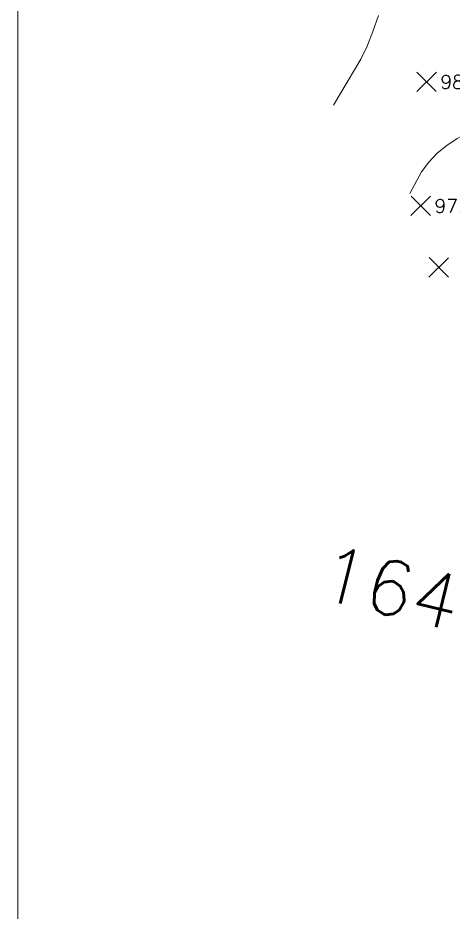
# Model space of a CAD drawing. Header units: inches. Extents: x -48 to 777, y -156 to 510.
# Drawn here: x 169.95 to 185.81, y 222.36 to 254.98 of the extents above; entities that cross this region are included whole.
import ezdxf

# ---------------------------------------------------------------- set-up
doc = ezdxf.new("R2010")
doc.units = ezdxf.units.IN
doc.header["$MEASUREMENT"] = 0
for name, color, linetype, lineweight in [('A-DIM', 9, 'Continuous', 5), ('A-LEVELS', 139, 'Continuous', 20), ('A-NOTES', 151, 'Continuous', 20)]:
    doc.layers.add(name, color=color, linetype=linetype, lineweight=lineweight)
doc.layers.add('pts pc', color=7, linetype='Continuous')
doc.styles.add('2mm', font='simplex.shx', dxfattribs={"height": 0.5})
doc.styles.add('5mm', font='simplex_.ttf', dxfattribs={"height": 5})

# ---------------------------------------------------------------- blocks, each defined once
blk = doc.blocks.new('LOT 688  TOPOGRAPHIC PLAN')
at = {"layer": 'A-LEVELS', "linetype": 'Continuous'}
for points in [[(-316001.99141, -27904.31061), (-316000.99946, -27902.63307), (-316000.76869, -27902.16032), (-316000.55746, -27901.62691), (-316000.35708, -27901.04892)], [(-315999.20817, -27907.53221), (-315998.78537, -27906.74548), (-315998.52355, -27906.38893), (-315998.2144, -27906.06936), (-315997.86671, -27905.78353), (-315997.48928, -27905.52822), (-315996.6804, -27905.09625), (-315995.84485, -27904.75064), (-315994.99361, -27904.47902), (-315994.12769, -27904.27126), (-315993.24815, -27904.1172), (-315992.36321, -27903.98227), (-315991.49931, -27903.77041), (-315989.82419, -27903.14766), (-315988.13907, -27902.56039), (-315986.49852, -27901.84927), (-315986.07793, -27901.70635), (-315985.64327, -27901.60757), (-315984.76299, -27901.44127), (-315983.03305, -27901.03153)]]:
    blk.add_lwpolyline(points, dxfattribs=at)
at = {"layer": 'pts pc', "linetype": 'Continuous'}
for points in [[(-315998.24608, -27903.10994), (-315998.95686, -27903.81314)], [(-315998.24987, -27903.81693), (-315998.95307, -27903.10615)], [(-315998.46034, -27907.63485), (-315999.17112, -27908.33805)], [(-315998.46413, -27908.34184), (-315999.16733, -27907.63106)], [(-315997.80536, -27909.8794), (-315998.51614, -27910.5826)], [(-315997.80915, -27910.58639), (-315998.51235, -27909.87561)]]:
    blk.add_lwpolyline(points, dxfattribs=at)
at = {"layer": 'A-NOTES', "linetype": 'Continuous', "style": '5mm'}
blk.add_text('164', height=2, rotation=346.245633, dxfattribs=at).set_placement((-316002.66321, -27922.27149))
at = {"layer": 'pts pc', "color": 1, "char_height": 0.5, "width": 3.0714286, "attachment_point": 1, "rotation": 359.692852, "style": '2mm'}
for s, insert in [('\\Fsimplex.shx;\\W1.0000000000;\\T1.0000000000;\\o\\l98.354', (-315998.10013, -27903.21422)), ('\\Fsimplex.shx;\\W1.0000000000;\\T1.0000000000;\\o\\l97.859', (-315998.31439, -27907.73914))]:
    blk.add_mtext(s, dxfattribs=dict(at, insert=insert))

msp = doc.modelspace()

# ---------------------------------------------------------------- block references
at = {"layer": 'pts pc'}
msp.add_blockref('LOT 688  TOPOGRAPHIC PLAN', (316183.44716, 28156.10823), dxfattribs=at)

# ---------------------------------------------------------------- next in the draw order: linework, layer by layer
at = {"layer": 'A-DIM'}
msp.add_lwpolyline([(169.94984, 275.30529), (237.72696, 275.30529), (237.72696, 193.41823), (169.94984, 193.41823)], close=True, dxfattribs=at)

doc.saveas('drawing.dxf')
